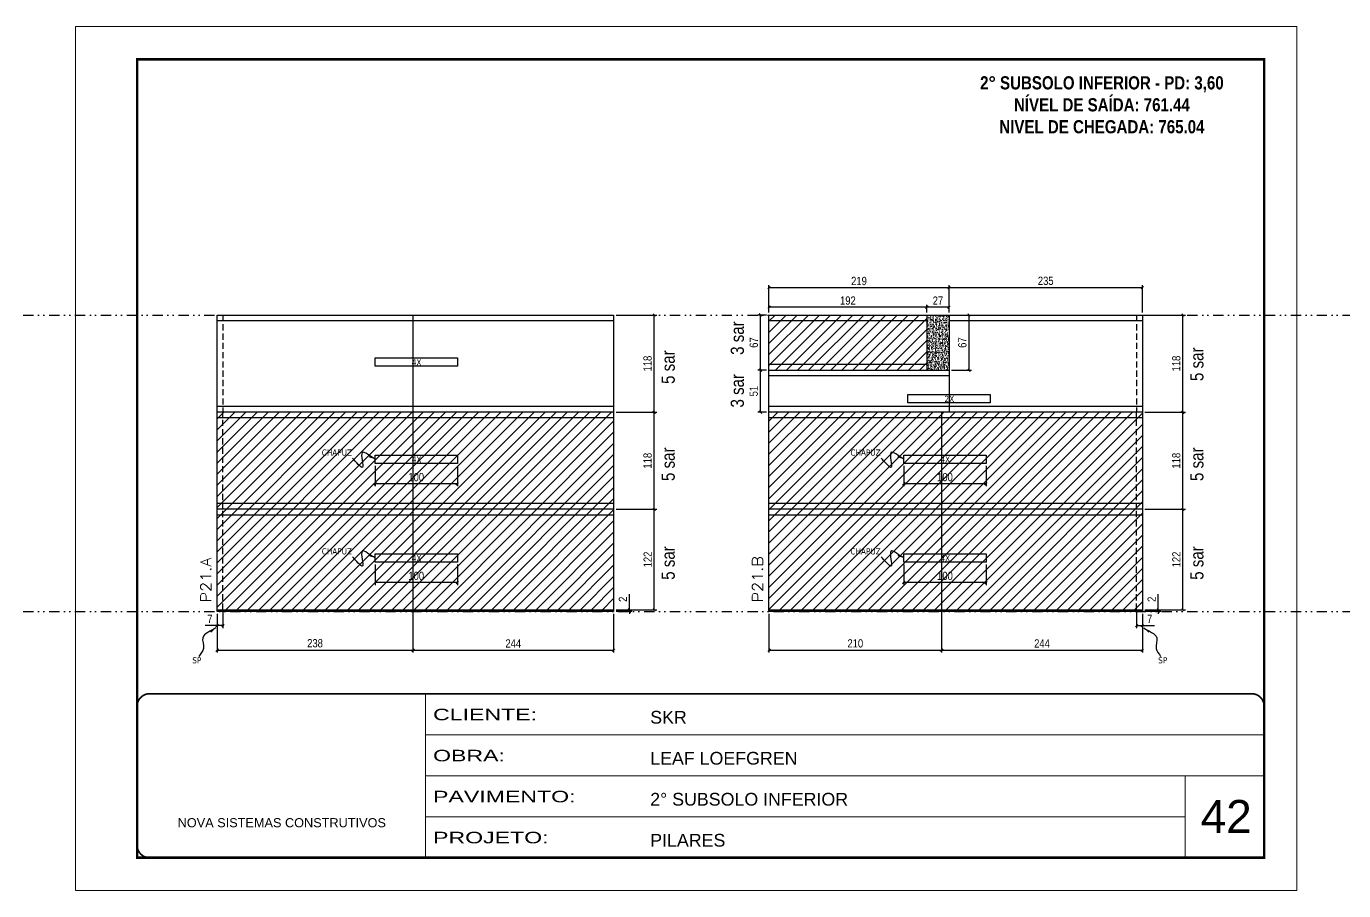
# Model space of a CAD drawing. Extents: x 13513 to 27878, y -21631 to 6985.
# Drawn here: x 15939 to 17540, y -5551 to -4501 of the extents above; entities that cross this region are included whole.
import ezdxf

# ---------------------------------------------------------------- set-up
doc = ezdxf.new("R2010")
doc.units = 0
for name, pattern in [('CONTINUO', [0]), ('DASHED', [0.75, 0.5, -0.25]), ('DIVIDE2', [0.625, 0.25, -0.125, 0, -0.125, 0, -0.125]), ('HIDDEN', [0.375, 0.25, -0.125])]:
    doc.linetypes.add(name, pattern=pattern)
for name, color, linetype, lineweight in [('CARIMBO', 255, 'Continuous', 9), ('Folhas', 255, 'Continuous', 9), ('Hachura', 251, 'Continuous', 9), ('SARRAFO DE PRESSAO', 251, 'DASHED', 9), ('Texto Seção', 7, 'Continuous', 15)]:
    doc.layers.add(name, color=color, linetype=linetype, lineweight=lineweight)
for name, color, linetype in [('COTA', 241, 'Continuous'), ('NOMENCLATURA', 7, 'Continuous'), ('Nível', 160, 'Continuous'), ('Painéis', 200, 'Continuous'), ('SARR_2.2x10', 60, 'Continuous'), ('SARR_2.2x7', 40, 'Continuous'), ('Sarrafo de Pressão', 42, 'HIDDEN'), ('texto', 7, 'Continuous')]:
    doc.layers.add(name, color=color, linetype=linetype)
doc.styles.add('ARIAL', font='arial.ttf')
doc.styles.add('ARIAL_NARROW', font='ARIALN.TTF', dxfattribs={"height": 0.2})
doc.styles.add('COTA TECNICA', font='techl___.ttf', dxfattribs={"height": 10})
doc.styles.add('COTA TECNICA-50', font='techl___.ttf', dxfattribs={"height": 10})
doc.styles.add('REGUA-120', font='ROMANS.shx', dxfattribs={"height": 15})
doc.styles.add('ROMANC', font='techb___.ttf', dxfattribs={"height": 2.5})
doc.styles.get("Standard").update_dxf_attribs({"font": 'arial.ttf'})
doc.styles.add('Tecnologia', font='')
doc.styles.get('Tecnologia').set_extended_font_data('Forgotten Futurist')
doc.dimstyles.new('COTA PAINEL-50', dxfattribs={"dimtxt": 10, "dimasz": 3, "dimexe": 3, "dimexo": 3, "dimgap": 3, "dimtad": 1, "dimdec": 1, "dimzin": 12, "dimdsep": 46, "dimtxsty": 'COTA TECNICA-50', "dimblk1": 'OBLIQUE', "dimblk2": 'OBLIQUE', "dimsah": 1, "dimcen": 0.9, "dimclrd": 4, "dimclre": 4, "dimclrt": 240, "dimadec": 1, "dimazin": 3, "dimtfac": 1, "dimtdec": 1, "dimtmove": 0, "dimatfit": 3, "dimfxl": 1, "dimtolj": 1, "dimtzin": 12, "dimarcsym": 0})
doc.dimstyles.new('PAINEL', dxfattribs={"dimtxt": 10, "dimasz": 3, "dimexe": 3, "dimexo": 3, "dimgap": 3, "dimtad": 1, "dimdec": 1, "dimzin": 12, "dimdsep": 46, "dimtxsty": 'COTA TECNICA', "dimblk1": 'OBLIQUE', "dimblk2": 'OBLIQUE', "dimsah": 1, "dimcen": 0.9, "dimclrd": 4, "dimclre": 4, "dimclrt": 240, "dimadec": 1, "dimazin": 3, "dimtfac": 1, "dimtdec": 1, "dimtmove": 0, "dimatfit": 3, "dimfxl": 1, "dimtolj": 1, "dimtzin": 12, "dimarcsym": 0})
doc.dimstyles.get("Standard").update_dxf_attribs({"dimtxt": 0.18, "dimasz": 0.18, "dimexe": 0.18, "dimexo": 0.0625, "dimgap": 0.09, "dimtad": 0, "dimtih": 1, "dimtoh": 1, "dimdec": 4, "dimzin": 0, "dimdsep": 46, "dimtxsty": 'Standard', "dimcen": 0.09, "dimadec": 0, "dimazin": 0, "dimtfac": 1, "dimtdec": 4, "dimtofl": 0, "dimtmove": 0, "dimatfit": 3, "dimfxl": 1, "dimtolj": 1, "dimtzin": 0, "dimarcsym": 0})

# ---------------------------------------------------------------- blocks, each defined once
blk = doc.blocks.new('9999999999')
at = {"color": 30, "linetype": 'CONTINUO'}
for p, q in [((98564.6, 34230.2), (98564.6, 34429.4)), ((98564.6, 34379.6), (99584, 34379.6)), ((98564.6, 34329.8), (99488, 34329.8)), ((99584, 34329.8), (99488, 34329.8)), ((99488, 34329.8), (99488, 34230.2)), ((98564.6, 34280), (99488, 34280))]:
    blk.add_line(p, q, dxfattribs=at)
at = {"color": 30, "linetype": 'CONTINUO', "const_width": 2}
blk.add_lwpolyline([(99584, 34230.2), (99584, 34414.4, 0.414214), (99569, 34429.4), (98229, 34429.4, 0.414214), (98214, 34414.4), (98214, 34245.2, 0.414214), (98229, 34230.2), (99584, 34230.2)], format="xyb", dxfattribs=at)
at = {"layer": 'Folhas'}
blk.add_lwpolyline([(98139, 34190.2), (99624, 34190.2), (99624, 35240.2), (98139, 35240.2)], close=True, dxfattribs=at)
at = {"layer": 'Folhas', "color": 30, "const_width": 3}
blk.add_lwpolyline([(98214, 34230.2), (99584, 34230.2), (99584, 35200.2), (98214, 35200.2)], close=True, dxfattribs=at)
at = {"color": 7, "linetype": 'Continuous', "ltscale": 5, "style": 'ARIAL'}
for s, height, p in [('SKR', 15.48, (98837.7, 34393.1)), ('LEAF LOEFGREN', 15.483, (98837.7, 34343.3)), ('2° SUBSOLO INFERIOR', 15.483, (98837.7, 34293.5)), ('NOVA SISTEMAS CONSTRUTIVOS', 11.059, (98263.2, 34267.2)), ('PILARES', 15.48, (98837.7, 34243.7))]:
    blk.add_text(s, height=height, dxfattribs=at).set_placement(p)
at = {"layer": 'Folhas', "color": 7, "style": 'Tecnologia', "width": 1.5}
for s, p in [('CLIENTE:', (98573.7, 34397.2)), ('OBRA:', (98573.7, 34347.3)), ('PAVIMENTO:', (98573.7, 34297.5)), ('PROJETO:', (98573.7, 34247.7))]:
    blk.add_text(s, height=14, dxfattribs=at).set_placement(p)
blk = doc.blocks.new('_Oblique')
at = {"color": 0, "linetype": 'ByBlock', "lineweight": -2}
blk.add_line((-0.5, -0.5), (0.5, 0.5), dxfattribs=at)
blk = doc.blocks.new('*D1994')
at = {"layer": 'COTA', "color": 4, "lineweight": -2, "transparency": 16777216}
for p, q in [((16170.7, -5214.7), (16170.7, -5232)), ((16177.7, -5212.7), (16177.7, -5232)), ((16170.7, -5229), (16156, -5229)), ((16177.7, -5229), (16170.7, -5229))]:
    blk.add_line(p, q, dxfattribs=at)
at = {"layer": 'Defpoints', "color": 0, "transparency": 16777216}
for p in [(16170.7, -5211.7), (16177.7, -5209.7), (16170.7, -5229)]:
    blk.add_point(p, dxfattribs=at)
at = {"layer": 'COTA', "color": 4, "lineweight": -2, "transparency": 16777216, "xscale": 3, "yscale": 3, "zscale": 3, "rotation": 180}
blk.add_blockref('_Oblique', (16170.7, -5229), dxfattribs=at)
at = {"layer": 'COTA', "color": 4, "lineweight": -2, "transparency": 16777216, "xscale": 3, "yscale": 3, "zscale": 3}
blk.add_blockref('_Oblique', (16177.7, -5229), dxfattribs=at)
at = {"layer": 'COTA', "color": 240, "transparency": 16777216, "insert": (16161.9, -5220.9), "char_height": 10, "attachment_point": 5, "style": 'COTA TECNICA-50'}
blk.add_mtext('\\A1;7', dxfattribs=at)
blk = doc.blocks.new('*D1995')
at = {"layer": 'COTA', "color": 4, "lineweight": -2, "transparency": 16777216}
for p, q in [((16672, -5209.7), (16672, -5190.9)), ((16655.7, -5209.7), (16675, -5209.7)), ((16655.7, -5211.7), (16675, -5211.7)), ((16672, -5211.7), (16672, -5209.7)), ((16672, -5211.7), (16672, -5214.7))]:
    blk.add_line(p, q, dxfattribs=at)
at = {"layer": 'Defpoints', "color": 0, "transparency": 16777216}
for p in [(16652.7, -5209.7), (16652.7, -5211.7), (16672, -5211.7)]:
    blk.add_point(p, dxfattribs=at)
at = {"layer": 'COTA', "color": 4, "lineweight": -2, "transparency": 16777216, "xscale": 3, "yscale": 3, "zscale": 3}
for p, rotation in [((16672, -5209.7), 270), ((16672, -5211.7), 90)]:
    blk.add_blockref('_Oblique', p, dxfattribs=dict(at, rotation=rotation))
at = {"layer": 'COTA', "color": 240, "transparency": 16777216, "insert": (16664, -5197), "char_height": 10, "attachment_point": 5, "rotation": 90, "style": 'COTA TECNICA-50'}
blk.add_mtext('\\A1;2', dxfattribs=at)
blk = doc.blocks.new('*D1996')
at = {"layer": 'COTA', "color": 4, "lineweight": -2, "transparency": 16777216}
for p, q in [((16655.7, -4969.7), (16705.1, -4969.7)), ((16702.1, -5087.7), (16702.1, -4969.7)), ((16655.7, -5087.7), (16705.1, -5087.7))]:
    blk.add_line(p, q, dxfattribs=at)
at = {"layer": 'Defpoints', "color": 0, "transparency": 16777216}
for p in [(16652.7, -4969.7), (16702.1, -4969.7), (16652.7, -5087.7)]:
    blk.add_point(p, dxfattribs=at)
at = {"layer": 'COTA', "color": 4, "lineweight": -2, "transparency": 16777216, "xscale": 3, "yscale": 3, "zscale": 3}
for p, rotation in [((16702.1, -4969.7), 90), ((16702.1, -5087.7), 270)]:
    blk.add_blockref('_Oblique', p, dxfattribs=dict(at, rotation=rotation))
at = {"layer": 'COTA', "color": 240, "transparency": 16777216, "insert": (16694, -5028.7), "char_height": 10, "attachment_point": 5, "rotation": 90, "style": 'COTA TECNICA-50'}
blk.add_mtext('\\A1;118', dxfattribs=at)
blk = doc.blocks.new('*D2018')
at = {"layer": 'COTA', "color": 4, "lineweight": -2, "transparency": 16777216}
for p, q in [((16655.7, -5087.7), (16705.1, -5087.7)), ((16702.1, -5209.7), (16702.1, -5087.7)), ((16655.7, -5209.7), (16705.1, -5209.7))]:
    blk.add_line(p, q, dxfattribs=at)
at = {"layer": 'Defpoints', "color": 0, "transparency": 16777216}
for p in [(16652.7, -5087.7), (16702.1, -5087.7), (16652.7, -5209.7)]:
    blk.add_point(p, dxfattribs=at)
at = {"layer": 'COTA', "color": 4, "lineweight": -2, "transparency": 16777216, "xscale": 3, "yscale": 3, "zscale": 3}
for p, rotation in [((16702.1, -5087.7), 90), ((16702.1, -5209.7), 270)]:
    blk.add_blockref('_Oblique', p, dxfattribs=dict(at, rotation=rotation))
at = {"layer": 'COTA', "color": 240, "transparency": 16777216, "insert": (16694.1, -5148.7), "char_height": 10, "attachment_point": 5, "rotation": 90, "style": 'COTA TECNICA'}
blk.add_mtext('\\A1;122', dxfattribs=at)
blk = doc.blocks.new('*D2019')
at = {"layer": 'COTA', "color": 4, "linetype": 'ByBlock', "lineweight": -2, "transparency": 16777216}
for p, q in [((16362.7, -5154.9), (16362.7, -5179.8)), ((16462.7, -5154.9), (16462.7, -5179.8)), ((16462.7, -5176.8), (16362.7, -5176.8))]:
    blk.add_line(p, q, dxfattribs=at)
at = {"layer": 'Defpoints', "color": 0, "linetype": 'ByBlock', "transparency": 16777216}
for p in [(16362.7, -5151.9), (16462.7, -5151.9), (16362.7, -5176.8)]:
    blk.add_point(p, dxfattribs=at)
at = {"layer": 'COTA', "color": 4, "linetype": 'ByBlock', "lineweight": -2, "transparency": 16777216, "xscale": 3, "yscale": 3, "zscale": 3, "rotation": 180}
blk.add_blockref('_Oblique', (16362.7, -5176.8), dxfattribs=at)
at = {"layer": 'COTA', "color": 4, "linetype": 'ByBlock', "lineweight": -2, "transparency": 16777216, "xscale": 3, "yscale": 3, "zscale": 3}
blk.add_blockref('_Oblique', (16462.7, -5176.8), dxfattribs=at)
at = {"layer": 'COTA', "color": 240, "linetype": 'ByBlock', "transparency": 16777216, "insert": (16412.7, -5168.7), "char_height": 10, "attachment_point": 5, "style": 'COTA TECNICA'}
blk.add_mtext('\\A1;100', dxfattribs=at)
blk = doc.blocks.new('*D2020')
at = {"layer": 'COTA', "color": 4, "linetype": 'ByBlock', "lineweight": -2, "transparency": 16777216}
for p, q in [((16362.7, -5034.9), (16362.7, -5059.8)), ((16462.7, -5034.9), (16462.7, -5059.8)), ((16462.7, -5056.8), (16362.7, -5056.8))]:
    blk.add_line(p, q, dxfattribs=at)
at = {"layer": 'Defpoints', "color": 0, "linetype": 'ByBlock', "transparency": 16777216}
for p in [(16362.7, -5031.9), (16462.7, -5031.9), (16362.7, -5056.8)]:
    blk.add_point(p, dxfattribs=at)
at = {"layer": 'COTA', "color": 4, "linetype": 'ByBlock', "lineweight": -2, "transparency": 16777216, "xscale": 3, "yscale": 3, "zscale": 3, "rotation": 180}
blk.add_blockref('_Oblique', (16362.7, -5056.8), dxfattribs=at)
at = {"layer": 'COTA', "color": 4, "linetype": 'ByBlock', "lineweight": -2, "transparency": 16777216, "xscale": 3, "yscale": 3, "zscale": 3}
blk.add_blockref('_Oblique', (16462.7, -5056.8), dxfattribs=at)
at = {"layer": 'COTA', "color": 240, "linetype": 'ByBlock', "transparency": 16777216, "insert": (16412.7, -5048.7), "char_height": 10, "attachment_point": 5, "style": 'COTA TECNICA'}
blk.add_mtext('\\A1;100', dxfattribs=at)
blk = doc.blocks.new('*D2021')
at = {"layer": 'COTA', "color": 4, "lineweight": -2, "transparency": 16777216}
for p, q in [((16170.7, -5214.7), (16170.7, -5261.8)), ((16408.7, -5212.7), (16408.7, -5261.8)), ((16170.7, -5258.8), (16408.7, -5258.8))]:
    blk.add_line(p, q, dxfattribs=at)
at = {"layer": 'Defpoints', "color": 0, "transparency": 16777216}
for p in [(16170.7, -5211.7), (16408.7, -5209.7), (16408.7, -5258.8)]:
    blk.add_point(p, dxfattribs=at)
at = {"layer": 'COTA', "color": 4, "lineweight": -2, "transparency": 16777216, "xscale": 3, "yscale": 3, "zscale": 3, "rotation": 180}
blk.add_blockref('_Oblique', (16170.7, -5258.8), dxfattribs=at)
at = {"layer": 'COTA', "color": 4, "lineweight": -2, "transparency": 16777216, "xscale": 3, "yscale": 3, "zscale": 3}
blk.add_blockref('_Oblique', (16408.7, -5258.8), dxfattribs=at)
at = {"layer": 'COTA', "color": 240, "transparency": 16777216, "insert": (16289.7, -5250.5), "char_height": 10, "attachment_point": 5, "style": 'COTA TECNICA'}
blk.add_mtext('\\A1;238', dxfattribs=at)
blk = doc.blocks.new('*D2022')
at = {"layer": 'COTA', "color": 4, "lineweight": -2, "transparency": 16777216}
for p, q in [((16408.7, -5212.7), (16408.7, -5261.8)), ((16652.7, -5214.7), (16652.7, -5261.8)), ((16408.7, -5258.8), (16652.7, -5258.8))]:
    blk.add_line(p, q, dxfattribs=at)
at = {"layer": 'Defpoints', "color": 0, "transparency": 16777216}
for p in [(16408.7, -5209.7), (16652.7, -5211.7), (16652.7, -5258.8)]:
    blk.add_point(p, dxfattribs=at)
at = {"layer": 'COTA', "color": 4, "lineweight": -2, "transparency": 16777216, "xscale": 3, "yscale": 3, "zscale": 3, "rotation": 180}
blk.add_blockref('_Oblique', (16408.7, -5258.8), dxfattribs=at)
at = {"layer": 'COTA', "color": 4, "lineweight": -2, "transparency": 16777216, "xscale": 3, "yscale": 3, "zscale": 3}
blk.add_blockref('_Oblique', (16652.7, -5258.8), dxfattribs=at)
at = {"layer": 'COTA', "color": 240, "transparency": 16777216, "insert": (16530.7, -5250.7), "char_height": 10, "attachment_point": 5, "style": 'COTA TECNICA'}
blk.add_mtext('\\A1;244', dxfattribs=at)
blk = doc.blocks.new('*D1997')
at = {"layer": 'COTA', "color": 4, "lineweight": -2, "transparency": 16777216}
for p, q in [((17288.5, -5212.7), (17288.5, -5232)), ((17295.5, -5214.7), (17295.5, -5232)), ((17288.5, -5229), (17295.5, -5229)), ((17295.5, -5229), (17310.2, -5229))]:
    blk.add_line(p, q, dxfattribs=at)
at = {"layer": 'Defpoints', "color": 0, "transparency": 16777216}
for p in [(17288.5, -5209.7), (17295.5, -5211.7), (17295.5, -5229)]:
    blk.add_point(p, dxfattribs=at)
at = {"layer": 'COTA', "color": 4, "lineweight": -2, "transparency": 16777216, "xscale": 3, "yscale": 3, "zscale": 3, "rotation": 180}
blk.add_blockref('_Oblique', (17288.5, -5229), dxfattribs=at)
at = {"layer": 'COTA', "color": 4, "lineweight": -2, "transparency": 16777216, "xscale": 3, "yscale": 3, "zscale": 3}
blk.add_blockref('_Oblique', (17295.5, -5229), dxfattribs=at)
at = {"layer": 'COTA', "color": 240, "transparency": 16777216, "insert": (17304.4, -5220.9), "char_height": 10, "attachment_point": 5, "style": 'COTA TECNICA-50'}
blk.add_mtext('\\A1;7', dxfattribs=at)
blk = doc.blocks.new('*D1998')
at = {"layer": 'COTA', "color": 4, "lineweight": -2, "transparency": 16777216}
for p, q in [((17314.8, -5209.7), (17314.8, -5190.9)), ((17298.5, -5209.7), (17317.8, -5209.7)), ((17298.5, -5211.7), (17317.8, -5211.7)), ((17314.8, -5211.7), (17314.8, -5209.7)), ((17314.8, -5211.7), (17314.8, -5214.7))]:
    blk.add_line(p, q, dxfattribs=at)
at = {"layer": 'Defpoints', "color": 0, "transparency": 16777216}
for p in [(17295.5, -5209.7), (17295.5, -5211.7), (17314.8, -5211.7)]:
    blk.add_point(p, dxfattribs=at)
at = {"layer": 'COTA', "color": 4, "lineweight": -2, "transparency": 16777216, "xscale": 3, "yscale": 3, "zscale": 3}
for p, rotation in [((17314.8, -5209.7), 270), ((17314.8, -5211.7), 90)]:
    blk.add_blockref('_Oblique', p, dxfattribs=dict(at, rotation=rotation))
at = {"layer": 'COTA', "color": 240, "transparency": 16777216, "insert": (17306.8, -5197), "char_height": 10, "attachment_point": 5, "rotation": 90, "style": 'COTA TECNICA-50'}
blk.add_mtext('\\A1;2', dxfattribs=at)
blk = doc.blocks.new('*D1999')
at = {"layer": 'COTA', "color": 4, "lineweight": -2, "transparency": 16777216}
for p, q in [((17298.5, -4969.7), (17347.9, -4969.7)), ((17344.9, -5087.7), (17344.9, -4969.7)), ((17298.5, -5087.7), (17347.9, -5087.7))]:
    blk.add_line(p, q, dxfattribs=at)
at = {"layer": 'Defpoints', "color": 0, "transparency": 16777216}
for p in [(17295.5, -4969.7), (17344.9, -4969.7), (17295.5, -5087.7)]:
    blk.add_point(p, dxfattribs=at)
at = {"layer": 'COTA', "color": 4, "lineweight": -2, "transparency": 16777216, "xscale": 3, "yscale": 3, "zscale": 3}
for p, rotation in [((17344.9, -4969.7), 90), ((17344.9, -5087.7), 270)]:
    blk.add_blockref('_Oblique', p, dxfattribs=dict(at, rotation=rotation))
at = {"layer": 'COTA', "color": 240, "transparency": 16777216, "insert": (17336.8, -5028.7), "char_height": 10, "attachment_point": 5, "rotation": 90, "style": 'COTA TECNICA-50'}
blk.add_mtext('\\A1;118', dxfattribs=at)
blk = doc.blocks.new('*D2023')
at = {"layer": 'COTA', "color": 4, "lineweight": -2, "transparency": 16777216}
for p, q in [((17298.5, -5087.7), (17347.9, -5087.7)), ((17344.9, -5209.7), (17344.9, -5087.7)), ((17298.5, -5209.7), (17347.9, -5209.7))]:
    blk.add_line(p, q, dxfattribs=at)
at = {"layer": 'Defpoints', "color": 0, "transparency": 16777216}
for p in [(17295.5, -5087.7), (17344.9, -5087.7), (17295.5, -5209.7)]:
    blk.add_point(p, dxfattribs=at)
at = {"layer": 'COTA', "color": 4, "lineweight": -2, "transparency": 16777216, "xscale": 3, "yscale": 3, "zscale": 3}
for p, rotation in [((17344.9, -5087.7), 90), ((17344.9, -5209.7), 270)]:
    blk.add_blockref('_Oblique', p, dxfattribs=dict(at, rotation=rotation))
at = {"layer": 'COTA', "color": 240, "transparency": 16777216, "insert": (17336.8, -5148.7), "char_height": 10, "attachment_point": 5, "rotation": 90, "style": 'COTA TECNICA'}
blk.add_mtext('\\A1;122', dxfattribs=at)
blk = doc.blocks.new('*D2009')
at = {"layer": 'COTA', "color": 4, "linetype": 'ByBlock', "lineweight": -2, "transparency": 16777216}
for p, q in [((17005.5, -5154.9), (17005.5, -5179.8)), ((17105.5, -5154.9), (17105.5, -5179.8)), ((17105.5, -5176.8), (17005.5, -5176.8))]:
    blk.add_line(p, q, dxfattribs=at)
at = {"layer": 'Defpoints', "color": 0, "linetype": 'ByBlock', "transparency": 16777216}
for p in [(17005.5, -5151.9), (17105.5, -5151.9), (17005.5, -5176.8)]:
    blk.add_point(p, dxfattribs=at)
at = {"layer": 'COTA', "color": 4, "linetype": 'ByBlock', "lineweight": -2, "transparency": 16777216, "xscale": 3, "yscale": 3, "zscale": 3, "rotation": 180}
blk.add_blockref('_Oblique', (17005.5, -5176.8), dxfattribs=at)
at = {"layer": 'COTA', "color": 4, "linetype": 'ByBlock', "lineweight": -2, "transparency": 16777216, "xscale": 3, "yscale": 3, "zscale": 3}
blk.add_blockref('_Oblique', (17105.5, -5176.8), dxfattribs=at)
at = {"layer": 'COTA', "color": 240, "linetype": 'ByBlock', "transparency": 16777216, "insert": (17055.5, -5168.7), "char_height": 10, "attachment_point": 5, "style": 'COTA TECNICA'}
blk.add_mtext('\\A1;100', dxfattribs=at)
blk = doc.blocks.new('*D2010')
at = {"layer": 'COTA', "color": 4, "linetype": 'ByBlock', "lineweight": -2, "transparency": 16777216}
for p, q in [((17005.5, -5034.9), (17005.5, -5059.8)), ((17105.5, -5034.9), (17105.5, -5059.8)), ((17105.5, -5056.8), (17005.5, -5056.8))]:
    blk.add_line(p, q, dxfattribs=at)
at = {"layer": 'Defpoints', "color": 0, "linetype": 'ByBlock', "transparency": 16777216}
for p in [(17005.5, -5031.9), (17105.5, -5031.9), (17005.5, -5056.8)]:
    blk.add_point(p, dxfattribs=at)
at = {"layer": 'COTA', "color": 4, "linetype": 'ByBlock', "lineweight": -2, "transparency": 16777216, "xscale": 3, "yscale": 3, "zscale": 3, "rotation": 180}
blk.add_blockref('_Oblique', (17005.5, -5056.8), dxfattribs=at)
at = {"layer": 'COTA', "color": 4, "linetype": 'ByBlock', "lineweight": -2, "transparency": 16777216, "xscale": 3, "yscale": 3, "zscale": 3}
blk.add_blockref('_Oblique', (17105.5, -5056.8), dxfattribs=at)
at = {"layer": 'COTA', "color": 240, "linetype": 'ByBlock', "transparency": 16777216, "insert": (17055.5, -5048.7), "char_height": 10, "attachment_point": 5, "style": 'COTA TECNICA'}
blk.add_mtext('\\A1;100', dxfattribs=at)
blk = doc.blocks.new('*D2011')
at = {"layer": 'COTA', "color": 4, "lineweight": -2, "transparency": 16777216}
for p, q in [((16841.5, -5214.7), (16841.5, -5261.8)), ((17051.5, -5212.7), (17051.5, -5261.8)), ((16841.5, -5258.8), (17051.5, -5258.8))]:
    blk.add_line(p, q, dxfattribs=at)
at = {"layer": 'Defpoints', "color": 0, "transparency": 16777216}
for p in [(16841.5, -5211.7), (17051.5, -5209.7), (17051.5, -5258.8)]:
    blk.add_point(p, dxfattribs=at)
at = {"layer": 'COTA', "color": 4, "lineweight": -2, "transparency": 16777216, "xscale": 3, "yscale": 3, "zscale": 3, "rotation": 180}
blk.add_blockref('_Oblique', (16841.5, -5258.8), dxfattribs=at)
at = {"layer": 'COTA', "color": 4, "lineweight": -2, "transparency": 16777216, "xscale": 3, "yscale": 3, "zscale": 3}
blk.add_blockref('_Oblique', (17051.5, -5258.8), dxfattribs=at)
at = {"layer": 'COTA', "color": 240, "transparency": 16777216, "insert": (16946.5, -5250.7), "char_height": 10, "attachment_point": 5, "style": 'COTA TECNICA'}
blk.add_mtext('\\A1;210', dxfattribs=at)
blk = doc.blocks.new('*D2012')
at = {"layer": 'COTA', "color": 4, "lineweight": -2, "transparency": 16777216}
for p, q in [((17051.5, -5212.7), (17051.5, -5261.8)), ((17295.5, -5214.7), (17295.5, -5261.8)), ((17051.5, -5258.8), (17295.5, -5258.8))]:
    blk.add_line(p, q, dxfattribs=at)
at = {"layer": 'Defpoints', "color": 0, "transparency": 16777216}
for p in [(17051.5, -5209.7), (17295.5, -5211.7), (17295.5, -5258.8)]:
    blk.add_point(p, dxfattribs=at)
at = {"layer": 'COTA', "color": 4, "lineweight": -2, "transparency": 16777216, "xscale": 3, "yscale": 3, "zscale": 3, "rotation": 180}
blk.add_blockref('_Oblique', (17051.5, -5258.8), dxfattribs=at)
at = {"layer": 'COTA', "color": 4, "lineweight": -2, "transparency": 16777216, "xscale": 3, "yscale": 3, "zscale": 3}
blk.add_blockref('_Oblique', (17295.5, -5258.8), dxfattribs=at)
at = {"layer": 'COTA', "color": 240, "transparency": 16777216, "insert": (17173.5, -5250.7), "char_height": 10, "attachment_point": 5, "style": 'COTA TECNICA'}
blk.add_mtext('\\A1;244', dxfattribs=at)
blk = doc.blocks.new('*D2028')
at = {"layer": 'COTA', "color": 4, "lineweight": -2, "transparency": 16777216}
for p, q in [((16655.7, -4851.7), (16705.1, -4851.7)), ((16702.1, -4969.7), (16702.1, -4851.7)), ((16655.7, -4969.7), (16705.1, -4969.7))]:
    blk.add_line(p, q, dxfattribs=at)
at = {"layer": 'Defpoints', "color": 0, "transparency": 16777216}
for p in [(16652.7, -4851.7), (16702.1, -4851.7), (16652.7, -4969.7)]:
    blk.add_point(p, dxfattribs=at)
at = {"layer": 'COTA', "color": 4, "lineweight": -2, "transparency": 16777216, "xscale": 3, "yscale": 3, "zscale": 3}
for p, rotation in [((16702.1, -4851.7), 90), ((16702.1, -4969.7), 270)]:
    blk.add_blockref('_Oblique', p, dxfattribs=dict(at, rotation=rotation))
at = {"layer": 'COTA', "color": 240, "transparency": 16777216, "insert": (16694, -4910.7), "char_height": 10, "attachment_point": 5, "rotation": 90, "style": 'COTA TECNICA'}
blk.add_mtext('\\A1;118', dxfattribs=at)
blk = doc.blocks.new('*D2029')
at = {"layer": 'COTA', "color": 4, "lineweight": -2, "transparency": 16777216}
for p, q in [((17298.5, -4851.7), (17347.9, -4851.7)), ((17344.9, -4969.7), (17344.9, -4851.7)), ((17298.5, -4969.7), (17347.9, -4969.7))]:
    blk.add_line(p, q, dxfattribs=at)
at = {"layer": 'Defpoints', "color": 0, "transparency": 16777216}
for p in [(17295.5, -4851.7), (17344.9, -4851.7), (17295.5, -4969.7)]:
    blk.add_point(p, dxfattribs=at)
at = {"layer": 'COTA', "color": 4, "lineweight": -2, "transparency": 16777216, "xscale": 3, "yscale": 3, "zscale": 3}
for p, rotation in [((17344.9, -4851.7), 90), ((17344.9, -4969.7), 270)]:
    blk.add_blockref('_Oblique', p, dxfattribs=dict(at, rotation=rotation))
at = {"layer": 'COTA', "color": 240, "transparency": 16777216, "insert": (17336.8, -4910.7), "char_height": 10, "attachment_point": 5, "rotation": 90, "style": 'COTA TECNICA'}
blk.add_mtext('\\A1;118', dxfattribs=at)
blk = doc.blocks.new('*D2030')
at = {"layer": 'COTA', "color": 4, "lineweight": -2, "transparency": 16777216}
for p, q in [((17063.5, -4851.7), (17087.8, -4851.7)), ((17084.8, -4918.7), (17084.8, -4851.7)), ((17063.5, -4918.7), (17087.8, -4918.7))]:
    blk.add_line(p, q, dxfattribs=at)
at = {"layer": 'Defpoints', "color": 0, "transparency": 16777216}
for p in [(17060.5, -4851.7), (17084.8, -4851.7), (17060.5, -4918.7)]:
    blk.add_point(p, dxfattribs=at)
at = {"layer": 'COTA', "color": 4, "lineweight": -2, "transparency": 16777216, "xscale": 3, "yscale": 3, "zscale": 3}
for p, rotation in [((17084.8, -4851.7), 90), ((17084.8, -4918.7), 270)]:
    blk.add_blockref('_Oblique', p, dxfattribs=dict(at, rotation=rotation))
at = {"layer": 'COTA', "color": 240, "transparency": 16777216, "insert": (17076.7, -4885.2), "char_height": 10, "attachment_point": 5, "rotation": 90, "style": 'COTA TECNICA'}
blk.add_mtext('\\A1;67', dxfattribs=at)
blk = doc.blocks.new('*D2031')
at = {"layer": 'COTA', "color": 4, "lineweight": -2, "transparency": 16777216}
for p, q in [((16841.5, -4848.7), (16841.5, -4839.2)), ((17033.5, -4842.2), (16841.5, -4842.2)), ((17033.5, -4848.7), (17033.5, -4839.2))]:
    blk.add_line(p, q, dxfattribs=at)
at = {"layer": 'Defpoints', "color": 0, "transparency": 16777216}
for p in [(16841.5, -4842.2), (16841.5, -4851.7), (17033.5, -4851.7)]:
    blk.add_point(p, dxfattribs=at)
at = {"layer": 'COTA', "color": 4, "lineweight": -2, "transparency": 16777216, "xscale": 3, "yscale": 3, "zscale": 3, "rotation": 180}
blk.add_blockref('_Oblique', (16841.5, -4842.2), dxfattribs=at)
at = {"layer": 'COTA', "color": 4, "lineweight": -2, "transparency": 16777216, "xscale": 3, "yscale": 3, "zscale": 3}
blk.add_blockref('_Oblique', (17033.5, -4842.2), dxfattribs=at)
at = {"layer": 'COTA', "color": 240, "transparency": 16777216, "insert": (16937.5, -4834.2), "char_height": 10, "attachment_point": 5, "style": 'COTA TECNICA'}
blk.add_mtext('\\A1;192', dxfattribs=at)
blk = doc.blocks.new('*D2032')
at = {"layer": 'COTA', "color": 4, "lineweight": -2, "transparency": 16777216}
for p, q in [((17033.5, -4848.7), (17033.5, -4839.2)), ((17060.5, -4842.2), (17033.5, -4842.2)), ((17060.5, -4848.7), (17060.5, -4839.2))]:
    blk.add_line(p, q, dxfattribs=at)
at = {"layer": 'Defpoints', "color": 0, "transparency": 16777216}
for p in [(17033.5, -4842.2), (17033.5, -4851.7), (17060.5, -4851.7)]:
    blk.add_point(p, dxfattribs=at)
at = {"layer": 'COTA', "color": 4, "lineweight": -2, "transparency": 16777216, "xscale": 3, "yscale": 3, "zscale": 3, "rotation": 180}
blk.add_blockref('_Oblique', (17033.5, -4842.2), dxfattribs=at)
at = {"layer": 'COTA', "color": 4, "lineweight": -2, "transparency": 16777216, "xscale": 3, "yscale": 3, "zscale": 3}
blk.add_blockref('_Oblique', (17060.5, -4842.2), dxfattribs=at)
at = {"layer": 'COTA', "color": 240, "transparency": 16777216, "insert": (17047, -4834.2), "char_height": 10, "attachment_point": 5, "style": 'COTA TECNICA'}
blk.add_mtext('\\A1;27', dxfattribs=at)
blk = doc.blocks.new('*D2033')
at = {"layer": 'COTA', "color": 4, "lineweight": -2, "transparency": 16777216}
for p, q in [((17060.5, -4848.7), (17060.5, -4815.4)), ((17060.5, -4818.4), (17295.5, -4818.4)), ((17295.5, -4848.7), (17295.5, -4815.4))]:
    blk.add_line(p, q, dxfattribs=at)
at = {"layer": 'Defpoints', "color": 0, "transparency": 16777216}
for p in [(17295.5, -4818.4), (17060.5, -4851.7), (17295.5, -4851.7)]:
    blk.add_point(p, dxfattribs=at)
at = {"layer": 'COTA', "color": 4, "lineweight": -2, "transparency": 16777216, "xscale": 3, "yscale": 3, "zscale": 3, "rotation": 180}
blk.add_blockref('_Oblique', (17060.5, -4818.4), dxfattribs=at)
at = {"layer": 'COTA', "color": 4, "lineweight": -2, "transparency": 16777216, "xscale": 3, "yscale": 3, "zscale": 3}
blk.add_blockref('_Oblique', (17295.5, -4818.4), dxfattribs=at)
at = {"layer": 'COTA', "color": 240, "transparency": 16777216, "insert": (17178, -4810.2), "char_height": 10, "attachment_point": 5, "style": 'COTA TECNICA'}
blk.add_mtext('\\A1;235', dxfattribs=at)
blk = doc.blocks.new('*D2034')
at = {"layer": 'COTA', "color": 4, "lineweight": -2, "transparency": 16777216}
for p, q in [((16838.5, -4918.7), (16828.2, -4918.7)), ((16831.2, -4969.7), (16831.2, -4918.7)), ((16838.5, -4969.7), (16828.2, -4969.7))]:
    blk.add_line(p, q, dxfattribs=at)
at = {"layer": 'Defpoints', "color": 0, "transparency": 16777216}
for p in [(16831.2, -4918.7), (16841.5, -4918.7), (16841.5, -4969.7)]:
    blk.add_point(p, dxfattribs=at)
at = {"layer": 'COTA', "color": 4, "lineweight": -2, "transparency": 16777216, "xscale": 3, "yscale": 3, "zscale": 3}
for p, rotation in [((16831.2, -4918.7), 90), ((16831.2, -4969.7), 270)]:
    blk.add_blockref('_Oblique', p, dxfattribs=dict(at, rotation=rotation))
at = {"layer": 'COTA', "color": 240, "transparency": 16777216, "insert": (16823, -4944.2), "char_height": 10, "attachment_point": 5, "rotation": 90, "style": 'COTA TECNICA'}
blk.add_mtext('\\A1;51', dxfattribs=at)
blk = doc.blocks.new('*D2035')
at = {"layer": 'COTA', "color": 4, "lineweight": -2, "transparency": 16777216}
for p, q in [((16838.5, -4851.7), (16828.2, -4851.7)), ((16831.2, -4918.7), (16831.2, -4851.7)), ((16838.5, -4918.7), (16828.2, -4918.7))]:
    blk.add_line(p, q, dxfattribs=at)
at = {"layer": 'Defpoints', "color": 0, "transparency": 16777216}
for p in [(16831.2, -4851.7), (16841.5, -4851.7), (16841.5, -4918.7)]:
    blk.add_point(p, dxfattribs=at)
at = {"layer": 'COTA', "color": 4, "lineweight": -2, "transparency": 16777216, "xscale": 3, "yscale": 3, "zscale": 3}
for p, rotation in [((16831.2, -4851.7), 90), ((16831.2, -4918.7), 270)]:
    blk.add_blockref('_Oblique', p, dxfattribs=dict(at, rotation=rotation))
at = {"layer": 'COTA', "color": 240, "transparency": 16777216, "insert": (16823.1, -4885.2), "char_height": 10, "attachment_point": 5, "rotation": 90, "style": 'COTA TECNICA'}
blk.add_mtext('\\A1;67', dxfattribs=at)
blk = doc.blocks.new('*D2339')
at = {"layer": 'COTA', "color": 4, "lineweight": -2, "transparency": 16777216}
for p, q in [((16841.5, -4848.7), (16841.5, -4815.4)), ((16841.5, -4818.4), (17060.5, -4818.4)), ((17060.5, -4848.7), (17060.5, -4815.4))]:
    blk.add_line(p, q, dxfattribs=at)
at = {"layer": 'Defpoints', "color": 0, "transparency": 16777216}
for p in [(17060.5, -4818.4), (16841.5, -4851.7), (17060.5, -4851.7)]:
    blk.add_point(p, dxfattribs=at)
at = {"layer": 'COTA', "color": 4, "lineweight": -2, "transparency": 16777216, "xscale": 3, "yscale": 3, "zscale": 3, "rotation": 180}
blk.add_blockref('_Oblique', (16841.5, -4818.4), dxfattribs=at)
at = {"layer": 'COTA', "color": 4, "lineweight": -2, "transparency": 16777216, "xscale": 3, "yscale": 3, "zscale": 3}
blk.add_blockref('_Oblique', (17060.5, -4818.4), dxfattribs=at)
at = {"layer": 'COTA', "color": 240, "transparency": 16777216, "insert": (16951, -4810.4), "char_height": 10, "attachment_point": 5, "style": 'COTA TECNICA'}
blk.add_mtext('\\A1;219', dxfattribs=at)

msp = doc.modelspace()

# ---------------------------------------------------------------- hatches: boundary and pattern name
at = {"layer": 'COTA'}
h = msp.add_hatch(dxfattribs=at)
h.set_pattern_fill('AR-CONC', color=256, scale=0.03)
h.paths.add_polyline_path([(17033.49, -4918.74), (17060.49, -4918.74), (17060.49, -4851.74), (17033.49, -4851.74)])
at = {"layer": 'Hachura', "linetype": 'ByBlock'}
h = msp.add_hatch(dxfattribs=at)
h.set_pattern_fill('ANSI31', color=256, scale=3)
h.paths.add_polyline_path([(17033.49, -4918.74), (17033.49, -4851.74), (16841.49, -4851.74), (16841.49, -4918.74)])
h.paths.add_polyline_path([(16841.49, -4969.74), (16841.49, -5087.74), (17051.49, -5087.74), (17051.49, -4969.74)])
h.paths.add_polyline_path([(17051.49, -4969.74), (17051.49, -5087.74), (17295.49, -5087.74), (17295.49, -4969.74)])
h.paths.add_polyline_path([(17051.49, -5087.74), (17051.49, -5209.74), (17295.49, -5209.74), (17295.49, -5087.74)])
h.paths.add_polyline_path([(16841.49, -5087.74), (16841.49, -5209.74), (17051.49, -5209.74), (17051.49, -5087.74)])
h = msp.add_hatch(dxfattribs=at)
h.set_pattern_fill('ANSI31', color=256, scale=3)
h.paths.add_polyline_path([(16408.75, -5087.74), (16408.75, -4969.74), (16170.75, -4969.74), (16170.75, -5087.74)])
h.paths.add_polyline_path([(16408.75, -4969.74), (16408.75, -5087.74), (16652.75, -5087.74), (16652.75, -4969.74)])
h.paths.add_polyline_path([(16408.75, -5087.74), (16408.75, -5209.74), (16652.75, -5209.74), (16652.75, -5087.74)])
h.paths.add_polyline_path([(16170.75, -5087.74), (16170.75, -5209.74), (16408.75, -5209.74), (16408.75, -5087.74)])

# ---------------------------------------------------------------- linework, layer by layer
at = {"layer": 'COTA'}
msp.add_line((17033.49, -4851.74), (17060.49, -4851.74), dxfattribs=at)
at = {"layer": 'Nível', "color": 4, "linetype": 'DIVIDE2', "ltscale": 50}
for p, q in [((13513.27, -4851.74), (21417.65, -4851.74)), ((13513.27, -5211.74), (21517.65, -5211.74))]:
    msp.add_line(p, q, dxfattribs=at)
at = {"layer": 'Painéis'}
for p, q in [((16170.75, -5209.74), (16170.75, -4851.74)), ((16170.75, -4851.74), (16652.75, -4851.74)), ((16408.75, -4851.74), (16408.75, -5209.74)), ((16652.75, -4851.74), (16652.75, -5209.74)), ((16841.49, -5209.74), (16841.49, -4851.74)), ((16841.49, -4851.74), (17033.49, -4851.74)), ((17033.49, -4851.74), (17033.49, -4918.74)), ((17060.49, -4851.74), (17060.49, -4969.74)), ((17060.49, -4851.74), (17295.49, -4851.74)), ((17295.49, -4851.74), (17295.49, -5209.74)), ((16841.49, -4918.74), (17060.49, -4918.74)), ((16652.75, -4969.74), (16170.75, -4969.74)), ((17295.49, -4969.74), (16841.49, -4969.74)), ((17051.49, -4969.74), (17051.49, -5209.74)), ((16652.75, -5087.74), (16170.75, -5087.74)), ((17295.49, -5087.74), (16841.49, -5087.74))]:
    msp.add_line(p, q, dxfattribs=at)
for points in [[(16170.75, -5209.74), (16652.75, -5209.74), (16652.75, -5211.74), (16170.75, -5211.74)], [(16841.49, -5209.74), (17295.49, -5209.74), (17295.49, -5211.74), (16841.49, -5211.74)]]:
    msp.add_lwpolyline(points, close=True, dxfattribs=at)
at = {"layer": 'SARR_2.2x10'}
for points in [[(16362.75, -4903.9), (16462.75, -4903.9), (16462.75, -4913.9), (16362.75, -4913.9)], [(17010.49, -4948.26), (17110.49, -4948.26), (17110.49, -4958.26), (17010.49, -4958.26)], [(16362.75, -5021.9), (16462.75, -5021.9), (16462.75, -5031.9), (16362.75, -5031.9)], [(17005.49, -5021.9), (17105.49, -5021.9), (17105.49, -5031.9), (17005.49, -5031.9)], [(16362.75, -5141.9), (16462.75, -5141.9), (16462.75, -5151.9), (16362.75, -5151.9)], [(17005.49, -5141.9), (17105.49, -5141.9), (17105.49, -5151.9), (17005.49, -5151.9)]]:
    msp.add_lwpolyline(points, close=True, dxfattribs=at)
at = {"layer": 'SARR_2.2x7'}
for p, q in [((16408.75, -4858.74), (16170.75, -4858.74)), ((16652.75, -4858.74), (16408.75, -4858.74)), ((17033.49, -4858.74), (16841.49, -4858.74)), ((17295.49, -4858.74), (17060.49, -4858.74)), ((17033.49, -4911.74), (16841.49, -4911.74)), ((17060.49, -4925.74), (16841.49, -4925.74)), ((16408.75, -4962.74), (16170.75, -4962.74)), ((16652.75, -4962.74), (16408.75, -4962.74)), ((17060.49, -4962.74), (16841.49, -4962.74)), ((17295.49, -4962.74), (17060.49, -4962.74)), ((16408.75, -4976.74), (16170.75, -4976.74)), ((16652.75, -4976.74), (16408.75, -4976.74)), ((17051.49, -4976.74), (16841.49, -4976.74)), ((17295.49, -4976.74), (17051.49, -4976.74)), ((16408.75, -5080.74), (16170.75, -5080.74)), ((16652.75, -5080.74), (16408.75, -5080.74)), ((17051.49, -5080.74), (16841.49, -5080.74)), ((17295.49, -5080.74), (17051.49, -5080.74)), ((16408.75, -5094.74), (16170.75, -5094.74)), ((16652.75, -5094.74), (16408.75, -5094.74)), ((17051.49, -5094.74), (16841.49, -5094.74)), ((17295.49, -5094.74), (17051.49, -5094.74))]:
    msp.add_line(p, q, dxfattribs=at)
at = {"layer": 'Sarrafo de Pressão', "ltscale": 30}
for p, q in [((16177.75, -4851.74), (16177.75, -4969.74)), ((17288.49, -4851.74), (17288.49, -4969.74)), ((16177.75, -5087.74), (16177.75, -4969.74)), ((17288.49, -5087.74), (17288.49, -4969.74)), ((16177.75, -5209.74), (16177.75, -5087.74)), ((17288.49, -5209.74), (17288.49, -5087.74))]:
    msp.add_line(p, q, dxfattribs=at)

# ---------------------------------------------------------------- block references
at = {"layer": 'SARRAFO DE PRESSAO', "color": 6, "linetype": 'ByBlock'}
msp.add_blockref('9999999999', (-82140.51, -39741.23), dxfattribs=at)

# ---------------------------------------------------------------- texts
at = {"layer": 'CARIMBO', "style": 'ARIAL'}
msp.add_text('42', height=40, dxfattribs=at).set_placement((17366.33, -5480.88))
at = {"layer": 'NOMENCLATURA', "style": 'ARIAL_NARROW'}
for s, p in [('3 sar', (16811.06, -4900.11)), ('5 sar', (16726.99, -4935.42)), ('5 sar', (17369.74, -4931.93)), ('3 sar', (16811.06, -4964.08)), ('5 sar', (16726.99, -5053.42)), ('5 sar', (17369.74, -5053.42)), ('5 sar', (16726.99, -5173.42)), ('5 sar', (17369.74, -5173.42))]:
    msp.add_text(s, height=16, rotation=90, dxfattribs=at).set_placement(p)
at = {"layer": 'NOMENCLATURA', "color": 2, "insert": (17246.31, -4534.96), "char_height": 16, "attachment_point": 2, "style": 'ROMANC'}
msp.add_mtext_dynamic_manual_height_columns('\\P2° SUBSOLO INFERIOR - PD: 3,60\\PNÍVEL DE SAÍDA: 761.44\\PNIVEL DE CHEGADA: 765.04', width=432.3511, gutter_width=1, heights=[0], dxfattribs=at)
at = {"layer": 'texto', "color": 0, "char_height": 7.5, "attachment_point": 5}
for s, insert in [('{\\fTahoma|b0|i0|c0|p34;\\C4;4X}', (16413.14, -4909.19)), ('{\\fTahoma|b0|i0|c0|p34;\\C4;2X}', (17060.89, -4953.56)), ('{\\fTahoma|b0|i0|c0|p34;\\C4;CHAPUZ}', (16316.2, -5018.88)), ('{\\fTahoma|b0|i0|c0|p34;\\C4;4X}', (16413.14, -5027.19)), ('{\\fTahoma|b0|i0|c0|p34;\\C4;CHAPUZ}', (16958.94, -5018.88)), ('{\\fTahoma|b0|i0|c0|p34;\\C4;4X}', (17055.89, -5027.19)), ('{\\fTahoma|b0|i0|c0|p34;\\C4;CHAPUZ}', (16316.2, -5138.88)), ('{\\fTahoma|b0|i0|c0|p34;\\C4;CHAPUZ}', (16958.94, -5138.88)), ('{\\fTahoma|b0|i0|c0|p34;\\C4;4X}', (16413.14, -5147.19)), ('{\\fTahoma|b0|i0|c0|p34;\\C4;4X}', (17055.89, -5147.19)), ('{\\fTahoma|b0|i0|c0|p34;\\C4;SP}', (16145.97, -5271.23)), ('{\\fTahoma|b0|i0|c0|p34;\\C4;SP}', (17320.27, -5271.23))]:
    msp.add_mtext(s, dxfattribs=dict(at, insert=insert))
at = {"layer": 'Texto Seção', "style": 'REGUA-120', "width": 1.1}
for s, p in [('P21.A', (16163.5, -5200.98)), ('P21.B', (16834.24, -5200.98))]:
    msp.add_text(s, height=13, rotation=90, dxfattribs=at).set_placement(p)

# ---------------------------------------------------------------- dimensions: what is measured, and where the dimension line sits
at = {"layer": 'COTA'}
for base, p1, p2, dimstyle, picture, middle in [((17060.49, -4818.45), (16841.49, -4851.74), (17060.49, -4851.74), 'PAINEL', '*D2339', (16950.99, -4810.36)), ((17295.49, -4818.45), (17060.49, -4851.74), (17295.49, -4851.74), 'PAINEL', '*D2033', (17177.99, -4810.23)), ((16841.49, -4842.24), (17033.49, -4851.74), (16841.49, -4851.74), 'PAINEL', '*D2031', (16937.49, -4834.15)), ((17033.49, -4842.24), (17060.49, -4851.74), (17033.49, -4851.74), 'PAINEL', '*D2032', (17046.99, -4834.17)), ((16408.75, -5258.77), (16170.75, -5211.74), (16408.75, -5209.74), 'PAINEL', '*D2021', (16289.75, -5250.53)), ((17051.49, -5258.77), (16841.49, -5211.74), (17051.49, -5209.74), 'PAINEL', '*D2011', (16946.49, -5250.67)), ((17295.49, -5228.98), (17288.49, -5209.74), (17295.49, -5211.74), 'COTA PAINEL-50', '*D1997', (17304.36, -5220.91))]:
    dim = msp.add_linear_dim(base=base, p1=p1, p2=p2, dimstyle=dimstyle, dxfattribs=at)
    dim.commit()
    dim.dimension.update_dxf_attribs({"geometry": picture, "text_midpoint": middle})
for base, p1, p2, angle, dimstyle, picture, middle in [((16702.12, -4851.74), (16652.75, -4969.74), (16652.75, -4851.74), 90, 'PAINEL', '*D2028', (16694.02, -4910.74)), ((17084.77, -4851.74), (17060.49, -4918.74), (17060.49, -4851.74), 90, 'PAINEL', '*D2030', (17076.67, -4885.24)), ((17344.86, -4851.74), (17295.49, -4969.74), (17295.49, -4851.74), 90, 'PAINEL', '*D2029', (17336.77, -4910.74)), ((16831.16, -4918.74), (16841.49, -4969.74), (16841.49, -4918.74), 90, 'PAINEL', '*D2034', (16823.05, -4944.24)), ((16702.12, -4969.74), (16652.75, -5087.74), (16652.75, -4969.74), 90, 'COTA PAINEL-50', '*D1996', (16694.02, -5028.74)), ((17344.86, -4969.74), (17295.49, -5087.74), (17295.49, -4969.74), 90, 'COTA PAINEL-50', '*D1999', (17336.77, -5028.74)), ((16702.12, -5087.74), (16652.75, -5209.74), (16652.75, -5087.74), 90, 'PAINEL', '*D2018', (16694.06, -5148.74)), ((17344.86, -5087.74), (17295.49, -5209.74), (17295.49, -5087.74), 90, 'PAINEL', '*D2023', (17336.8, -5148.74)), ((16170.75, -5228.98), (16177.75, -5209.74), (16170.75, -5211.74), 180, 'COTA PAINEL-50', '*D1994', (16161.88, -5220.91))]:
    dim = msp.add_linear_dim(base=base, p1=p1, p2=p2, angle=angle, dimstyle=dimstyle, dxfattribs=at)
    dim.commit()
    dim.dimension.update_dxf_attribs({"geometry": picture, "text_midpoint": middle})
dim = msp.add_linear_dim(base=(16831.16, -4851.74), p1=(16841.49, -4918.74), p2=(16841.49, -4851.74), angle=90, dimstyle='PAINEL', override={"dimtmove": 1}, dxfattribs=at)
dim.commit()
dim.dimension.update_dxf_attribs({"geometry": '*D2035', "text_midpoint": (16823.06, -4885.24)})
at = {"layer": 'COTA', "linetype": 'ByBlock'}
for base, p1, p2, picture, middle in [((16362.75, -5056.82), (16462.75, -5031.9), (16362.75, -5031.9), '*D2020', (16412.75, -5048.72)), ((17005.49, -5056.82), (17105.49, -5031.9), (17005.49, -5031.9), '*D2010', (17055.49, -5048.72)), ((16362.75, -5176.82), (16462.75, -5151.9), (16362.75, -5151.9), '*D2019', (16412.75, -5168.72)), ((17005.49, -5176.82), (17105.49, -5151.9), (17005.49, -5151.9), '*D2009', (17055.49, -5168.72))]:
    dim = msp.add_linear_dim(base=base, p1=p1, p2=p2, dimstyle='PAINEL', dxfattribs=at)
    dim.commit()
    dim.dimension.update_dxf_attribs({"geometry": picture, "text_midpoint": middle})
at = {"layer": 'COTA'}
for base, p1, p2, picture, middle in [((16672.01, -5211.74), (16652.75, -5209.74), (16652.75, -5211.74), '*D1995', (16672.01, -5196.99)), ((17314.75, -5211.74), (17295.49, -5209.74), (17295.49, -5211.74), '*D1998', (17314.75, -5196.99))]:
    dim = msp.add_linear_dim(base=base, p1=p1, p2=p2, angle=90, dimstyle='COTA PAINEL-50', dxfattribs=at)
    dim.commit()
    dim.dimension.update_dxf_attribs({"geometry": picture, "text_midpoint": middle, "dimtype": 160})
for base, p1, p2, picture, middle in [((16652.75, -5258.77), (16408.75, -5209.74), (16652.75, -5211.74), '*D2022', (16530.75, -5250.7)), ((17295.49, -5258.77), (17051.49, -5209.74), (17295.49, -5211.74), '*D2012', (17173.49, -5250.7))]:
    dim = msp.add_linear_dim(base=base, p1=p1, p2=p2, dimstyle='PAINEL', override={"dimtmove": 1}, dxfattribs=at)
    dim.commit()
    dim.dimension.update_dxf_attribs({"geometry": picture, "text_midpoint": middle})

# ---------------------------------------------------------------- leaders
at = {"layer": 'COTA', "path_type": 1}
for points in [[(16362.75, -5026.9), (16346.96, -5018.88), (16347.55, -5036.75), (16335.12, -5025.61)], [(17005.49, -5026.9), (16989.71, -5018.88), (16990.29, -5036.75), (16977.86, -5025.61)], [(16362.75, -5146.9), (16346.96, -5138.88), (16347.55, -5156.75), (16335.12, -5145.61)], [(17005.49, -5146.9), (16989.71, -5138.88), (16990.29, -5156.75), (16977.86, -5145.61)], [(16168.92, -5231.92), (16153.13, -5243.76), (16154.06, -5256.76), (16148.51, -5266.54)], [(17297.32, -5231.92), (17313.11, -5243.76), (17312.18, -5256.76), (17317.74, -5266.54)]]:
    msp.add_leader(points, dimstyle='Standard', override={"dimasz": 8}, dxfattribs=at)

doc.saveas('drawing.dxf')
